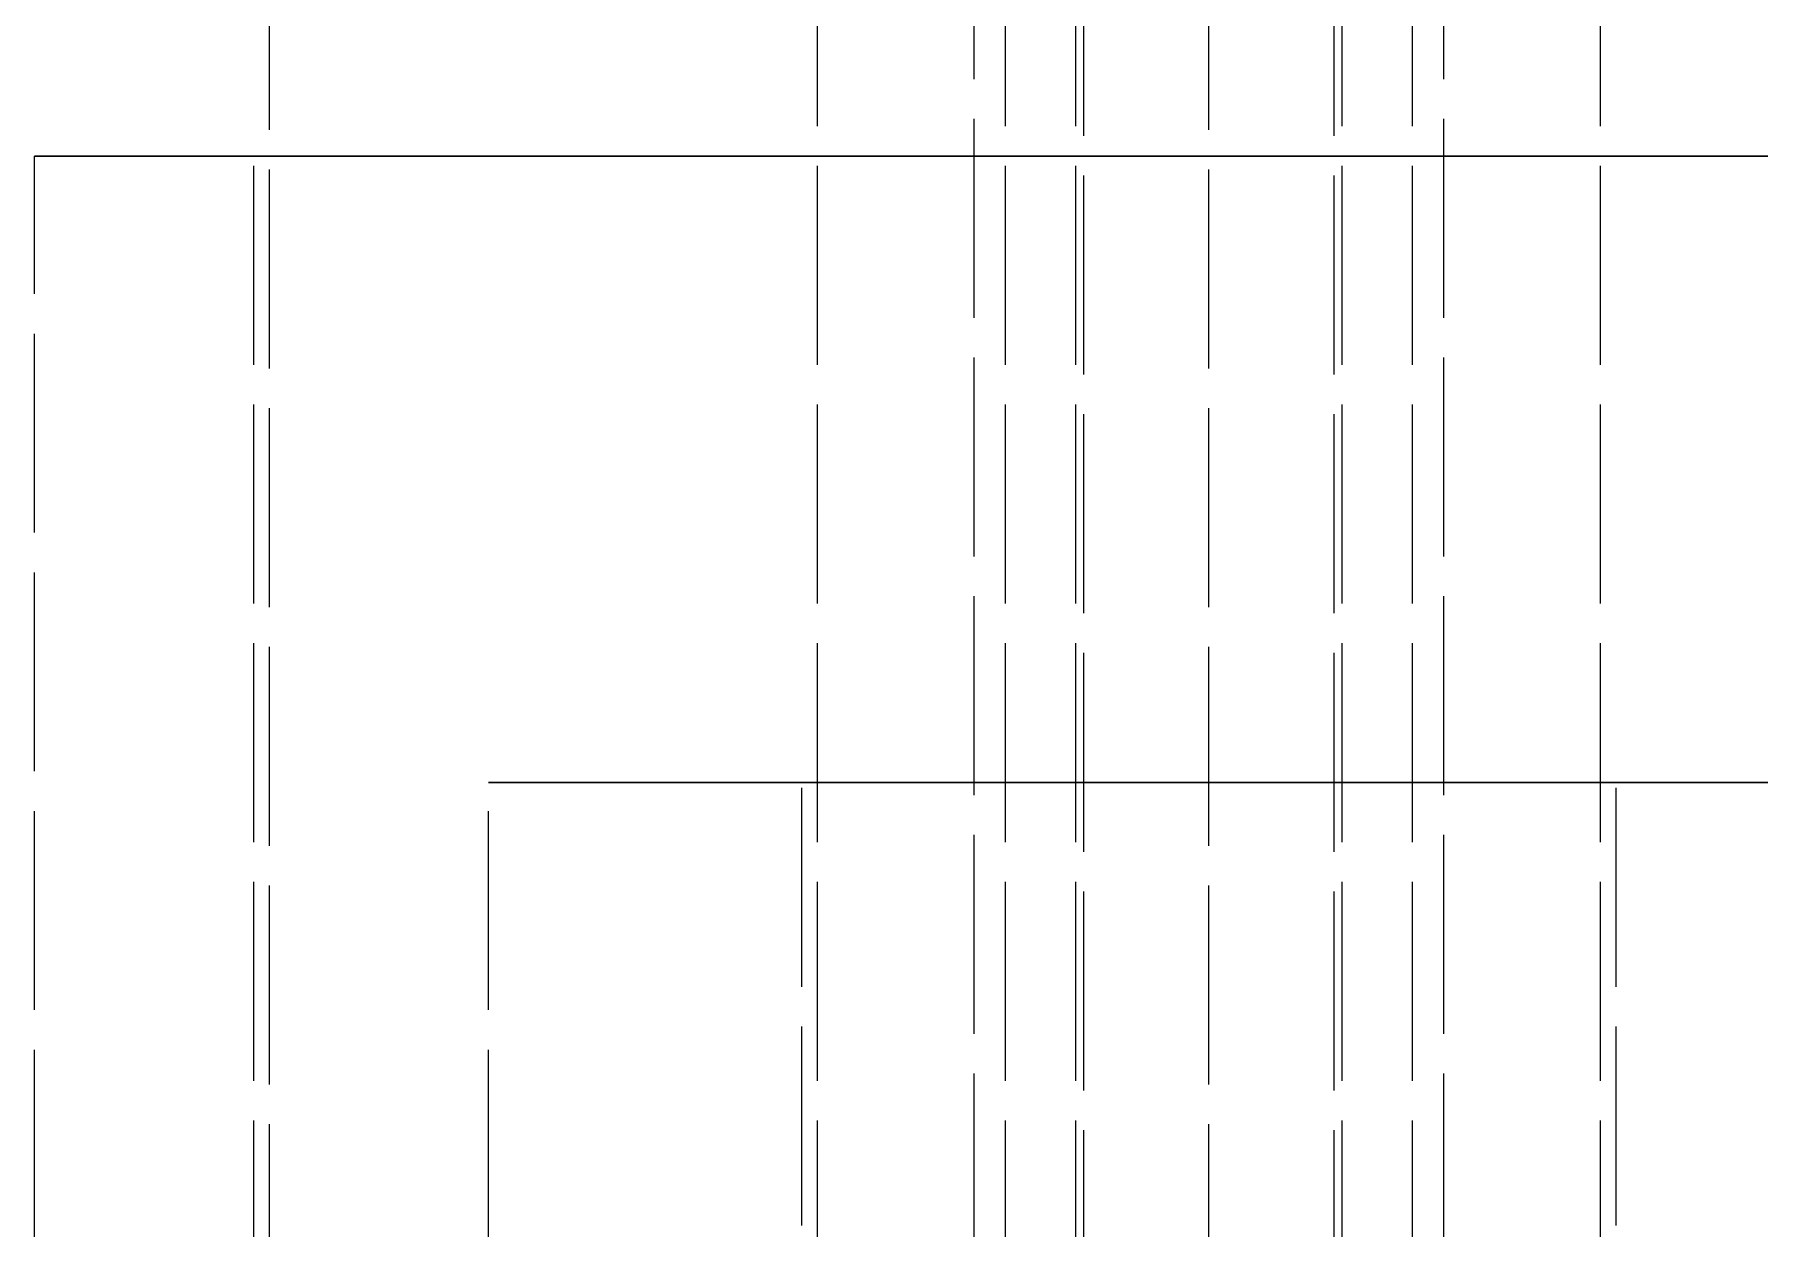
# Model space of a CAD drawing. Header units: millimetres. Extents: x -9 to 234, y -53 to 196.
# Drawn here: x 151.35 to 162.37, y -15.05 to -7.42 of the extents above; entities that cross this region are included whole.
import ezdxf

# ---------------------------------------------------------------- set-up
doc = ezdxf.new("R2010")
doc.units = ezdxf.units.MM
doc.linetypes.add('DASHED', pattern=[1.524, 1.27, -0.254])
doc.layers.add('HIDDEN', color=8, linetype='DASHED')

msp = doc.modelspace()

# ---------------------------------------------------------------- linework, layer by layer
at = {"layer": 'HIDDEN'}
for points in [[(158.05, -23.31), (158.05, 34.4)], [(159.65, -23.31), (159.65, 34.4)], [(156.35, -20.2), (156.35, 32.4)], [(157.55, -20.2), (157.55, 32.4)], [(158, -20.2), (158, 32.4)], [(159.7, -20.2), (159.7, 32.4)], [(160.15, -20.2), (160.15, 32.4)], [(161.35, -20.2), (161.35, 32.4)], [(157.35, -19.9), (157.35, 32.1)], [(160.35, -19.9), (160.35, 32.1)], [(152.85, -18.7), (152.85, -0.4)], [(158.85, -18.7), (158.85, -0.4)], [(162.54048, -8.2), (162.30238, -8.2), (162.06429, -8.2), (161.82619, -8.2), (161.5881, -8.2), (161.35, -8.2), (161.1119, -8.2), (160.87381, -8.2), (160.63571, -8.2), (160.39762, -8.2), (160.15952, -8.2), (159.92143, -8.2), (159.68333, -8.2), (159.44524, -8.2), (159.20714, -8.2), (158.96905, -8.2), (158.73095, -8.2), (158.49286, -8.2), (158.25476, -8.2), (158.01667, -8.2), (157.77857, -8.2), (157.54048, -8.2), (157.30238, -8.2), (157.06429, -8.2), (156.82619, -8.2), (156.5881, -8.2), (156.35, -8.2), (156.1119, -8.2), (155.87381, -8.2), (155.63571, -8.2), (155.39762, -8.2), (155.15952, -8.2), (154.92143, -8.2), (154.68333, -8.2), (154.44524, -8.2), (154.20714, -8.2), (153.96905, -8.2), (153.73095, -8.2), (153.49286, -8.2), (153.25476, -8.2), (153.01667, -8.2), (152.77857, -8.2), (152.54048, -8.2), (152.30238, -8.2), (152.06429, -8.2), (151.82619, -8.2), (151.5881, -8.2), (151.35, -8.2)], [(151.35, -8.2), (151.46905, -8.2), (151.5881, -8.2), (151.70714, -8.2), (151.82619, -8.2), (151.94524, -8.2), (152.06429, -8.2), (152.18333, -8.2), (152.30238, -8.2), (152.42143, -8.2), (152.54048, -8.2), (152.65952, -8.2), (152.77857, -8.2), (152.89762, -8.2), (153.01667, -8.2), (153.13571, -8.2), (153.25476, -8.2), (153.37381, -8.2), (153.49286, -8.2), (153.6119, -8.2), (153.73095, -8.2), (153.85, -8.2), (153.96905, -8.2), (154.0881, -8.2), (154.20714, -8.2), (154.32619, -8.2), (154.44524, -8.2), (154.56429, -8.2), (154.68333, -8.2), (154.80238, -8.2), (154.92143, -8.2), (155.04048, -8.2), (155.15952, -8.2), (155.27857, -8.2), (155.39762, -8.2), (155.51667, -8.2), (155.63571, -8.2), (155.75476, -8.2), (155.87381, -8.2), (155.99286, -8.2), (156.1119, -8.2), (156.23095, -8.2), (156.35, -8.2), (156.46905, -8.2), (156.5881, -8.2), (156.70714, -8.2), (156.82619, -8.2), (156.94524, -8.2), (157.06429, -8.2), (157.18333, -8.2), (157.30238, -8.2), (157.42143, -8.2), (157.54048, -8.2), (157.65952, -8.2), (157.77857, -8.2), (157.89762, -8.2), (158.01667, -8.2), (158.13571, -8.2), (158.25476, -8.2), (158.37381, -8.2), (158.49286, -8.2), (158.6119, -8.2), (158.73095, -8.2), (158.85, -8.2)], [(151.35, -16.7), (151.35, -8.2)], [(162.43254, -8.2), (162.23889, -8.2), (162.04524, -8.2), (161.85159, -8.2), (161.65794, -8.2), (161.46429, -8.2), (161.27063, -8.2), (161.07698, -8.2), (160.88333, -8.2), (160.68968, -8.2), (160.49603, -8.2), (160.30238, -8.2), (160.10873, -8.2), (159.91508, -8.2), (159.72143, -8.2), (159.52778, -8.2), (159.33413, -8.2), (159.14048, -8.2), (158.94683, -8.2), (158.75317, -8.2), (158.55952, -8.2), (158.36587, -8.2), (158.17222, -8.2), (157.97857, -8.2), (157.78492, -8.2), (157.59127, -8.2), (157.39762, -8.2), (157.20397, -8.2), (157.01032, -8.2), (156.81667, -8.2), (156.62302, -8.2), (156.42937, -8.2), (156.23571, -8.2), (156.04206, -8.2), (155.84841, -8.2), (155.65476, -8.2), (155.46111, -8.2), (155.26746, -8.2), (155.07381, -8.2), (154.88016, -8.2), (154.68651, -8.2), (154.49286, -8.2), (154.29921, -8.2), (154.10556, -8.2), (153.9119, -8.2), (153.71825, -8.2), (153.5246, -8.2), (153.33095, -8.2), (153.1373, -8.2), (152.94365, -8.2), (152.75, -8.2)], [(152.75, -8.2), (152.84683, -8.2), (152.94365, -8.2), (153.04048, -8.2), (153.1373, -8.2), (153.23413, -8.2), (153.33095, -8.2), (153.42778, -8.2), (153.5246, -8.2), (153.62143, -8.2), (153.71825, -8.2), (153.81508, -8.2), (153.9119, -8.2), (154.00873, -8.2), (154.10556, -8.2), (154.20238, -8.2), (154.29921, -8.2), (154.39603, -8.2), (154.49286, -8.2), (154.58968, -8.2), (154.68651, -8.2), (154.78333, -8.2), (154.88016, -8.2), (154.97698, -8.2), (155.07381, -8.2), (155.17063, -8.2), (155.26746, -8.2), (155.36429, -8.2), (155.46111, -8.2), (155.55794, -8.2), (155.65476, -8.2), (155.75159, -8.2), (155.84841, -8.2), (155.94524, -8.2), (156.04206, -8.2), (156.13889, -8.2), (156.23571, -8.2), (156.33254, -8.2), (156.42937, -8.2), (156.52619, -8.2), (156.62302, -8.2), (156.71984, -8.2), (156.81667, -8.2), (156.91349, -8.2), (157.01032, -8.2), (157.10714, -8.2), (157.20397, -8.2), (157.30079, -8.2), (157.39762, -8.2), (157.49444, -8.2), (157.59127, -8.2), (157.6881, -8.2), (157.78492, -8.2), (157.88175, -8.2), (157.97857, -8.2), (158.0754, -8.2), (158.17222, -8.2), (158.26905, -8.2), (158.36587, -8.2), (158.4627, -8.2), (158.55952, -8.2), (158.65635, -8.2), (158.75317, -8.2), (158.85, -8.2)], [(152.75, -20.2), (152.75, -8.2)], [(158.85, -8.2), (158.96905, -8.2), (159.0881, -8.2), (159.20714, -8.2), (159.32619, -8.2), (159.44524, -8.2), (159.56429, -8.2), (159.68333, -8.2), (159.80238, -8.2), (159.92143, -8.2), (160.04048, -8.2), (160.15952, -8.2), (160.27857, -8.2), (160.39762, -8.2), (160.51667, -8.2), (160.63571, -8.2), (160.75476, -8.2), (160.87381, -8.2), (160.99286, -8.2), (161.1119, -8.2), (161.23095, -8.2), (161.35, -8.2), (161.46905, -8.2), (161.5881, -8.2), (161.70714, -8.2), (161.82619, -8.2), (161.94524, -8.2), (162.06429, -8.2), (162.18333, -8.2), (162.30238, -8.2), (162.42143, -8.2)], [(158.85, -8.2), (158.94683, -8.2), (159.04365, -8.2), (159.14048, -8.2), (159.2373, -8.2), (159.33413, -8.2), (159.43095, -8.2), (159.52778, -8.2), (159.6246, -8.2), (159.72143, -8.2), (159.81825, -8.2), (159.91508, -8.2), (160.0119, -8.2), (160.10873, -8.2), (160.20556, -8.2), (160.30238, -8.2), (160.39921, -8.2), (160.49603, -8.2), (160.59286, -8.2), (160.68968, -8.2), (160.78651, -8.2), (160.88333, -8.2), (160.98016, -8.2), (161.07698, -8.2), (161.17381, -8.2), (161.27063, -8.2), (161.36746, -8.2), (161.46429, -8.2), (161.56111, -8.2), (161.65794, -8.2), (161.75476, -8.2), (161.85159, -8.2), (161.94841, -8.2), (162.04524, -8.2), (162.14206, -8.2), (162.23889, -8.2), (162.33571, -8.2), (162.43254, -8.2)], [(162.42778, -12.2), (162.28175, -12.2), (162.13571, -12.2), (161.98968, -12.2), (161.84365, -12.2), (161.69762, -12.2), (161.55159, -12.2), (161.40556, -12.2), (161.25952, -12.2), (161.11349, -12.2), (160.96746, -12.2), (160.82143, -12.2), (160.6754, -12.2), (160.52937, -12.2), (160.38333, -12.2), (160.2373, -12.2), (160.09127, -12.2), (159.94524, -12.2), (159.79921, -12.2), (159.65317, -12.2), (159.50714, -12.2), (159.36111, -12.2), (159.21508, -12.2), (159.06905, -12.2), (158.92302, -12.2), (158.77698, -12.2), (158.63095, -12.2), (158.48492, -12.2), (158.33889, -12.2), (158.19286, -12.2), (158.04683, -12.2), (157.90079, -12.2), (157.75476, -12.2), (157.60873, -12.2), (157.4627, -12.2), (157.31667, -12.2), (157.17063, -12.2), (157.0246, -12.2), (156.87857, -12.2), (156.73254, -12.2), (156.58651, -12.2), (156.44048, -12.2), (156.29444, -12.2), (156.14841, -12.2), (156.00238, -12.2), (155.85635, -12.2), (155.71032, -12.2), (155.56429, -12.2), (155.41825, -12.2), (155.27222, -12.2), (155.12619, -12.2), (154.98016, -12.2), (154.83413, -12.2), (154.6881, -12.2), (154.54206, -12.2), (154.39603, -12.2), (154.25, -12.2)], [(154.25, -12.2), (154.32302, -12.2), (154.39603, -12.2), (154.46905, -12.2), (154.54206, -12.2), (154.61508, -12.2), (154.6881, -12.2), (154.76111, -12.2), (154.83413, -12.2), (154.90714, -12.2), (154.98016, -12.2), (155.05317, -12.2), (155.12619, -12.2), (155.19921, -12.2), (155.27222, -12.2), (155.34524, -12.2), (155.41825, -12.2), (155.49127, -12.2), (155.56429, -12.2), (155.6373, -12.2), (155.71032, -12.2), (155.78333, -12.2), (155.85635, -12.2), (155.92937, -12.2), (156.00238, -12.2), (156.0754, -12.2), (156.14841, -12.2), (156.22143, -12.2), (156.29444, -12.2), (156.36746, -12.2), (156.44048, -12.2), (156.51349, -12.2), (156.58651, -12.2), (156.65952, -12.2), (156.73254, -12.2), (156.80556, -12.2), (156.87857, -12.2), (156.95159, -12.2), (157.0246, -12.2), (157.09762, -12.2), (157.17063, -12.2), (157.24365, -12.2), (157.31667, -12.2), (157.38968, -12.2), (157.4627, -12.2), (157.53571, -12.2), (157.60873, -12.2), (157.68175, -12.2), (157.75476, -12.2), (157.82778, -12.2), (157.90079, -12.2), (157.97381, -12.2), (158.04683, -12.2), (158.11984, -12.2), (158.19286, -12.2), (158.26587, -12.2), (158.33889, -12.2), (158.4119, -12.2), (158.48492, -12.2), (158.55794, -12.2), (158.63095, -12.2), (158.70397, -12.2), (158.77698, -12.2), (158.85, -12.2)], [(154.25, -16.7), (154.25, -12.2)], [(161.45, -12.2), (161.36746, -12.2), (161.28492, -12.2), (161.20238, -12.2), (161.11984, -12.2), (161.0373, -12.2), (160.95476, -12.2), (160.87222, -12.2), (160.78968, -12.2), (160.70714, -12.2), (160.6246, -12.2), (160.54206, -12.2), (160.45952, -12.2), (160.37698, -12.2), (160.29444, -12.2), (160.2119, -12.2), (160.12937, -12.2), (160.04683, -12.2), (159.96429, -12.2), (159.88175, -12.2), (159.79921, -12.2), (159.71667, -12.2), (159.63413, -12.2), (159.55159, -12.2), (159.46905, -12.2), (159.38651, -12.2), (159.30397, -12.2), (159.22143, -12.2), (159.13889, -12.2), (159.05635, -12.2), (158.97381, -12.2), (158.89127, -12.2), (158.80873, -12.2), (158.72619, -12.2), (158.64365, -12.2), (158.56111, -12.2), (158.47857, -12.2), (158.39603, -12.2), (158.31349, -12.2), (158.23095, -12.2), (158.14841, -12.2), (158.06587, -12.2), (157.98333, -12.2), (157.90079, -12.2), (157.81825, -12.2), (157.73571, -12.2), (157.65317, -12.2), (157.57063, -12.2), (157.4881, -12.2), (157.40556, -12.2), (157.32302, -12.2), (157.24048, -12.2), (157.15794, -12.2), (157.0754, -12.2), (156.99286, -12.2), (156.91032, -12.2), (156.82778, -12.2), (156.74524, -12.2), (156.6627, -12.2), (156.58016, -12.2), (156.49762, -12.2), (156.41508, -12.2), (156.33254, -12.2), (156.25, -12.2)], [(156.25, -12.2), (156.29127, -12.2), (156.33254, -12.2), (156.37381, -12.2), (156.41508, -12.2), (156.45635, -12.2), (156.49762, -12.2), (156.53889, -12.2), (156.58016, -12.2), (156.62143, -12.2), (156.6627, -12.2), (156.70397, -12.2), (156.74524, -12.2), (156.78651, -12.2), (156.82778, -12.2), (156.86905, -12.2), (156.91032, -12.2), (156.95159, -12.2), (156.99286, -12.2), (157.03413, -12.2), (157.0754, -12.2), (157.11667, -12.2), (157.15794, -12.2), (157.19921, -12.2), (157.24048, -12.2), (157.28175, -12.2), (157.32302, -12.2), (157.36429, -12.2), (157.40556, -12.2), (157.44683, -12.2), (157.4881, -12.2), (157.52937, -12.2), (157.57063, -12.2), (157.6119, -12.2), (157.65317, -12.2), (157.69444, -12.2), (157.73571, -12.2), (157.77698, -12.2), (157.81825, -12.2), (157.85952, -12.2), (157.90079, -12.2), (157.94206, -12.2), (157.98333, -12.2), (158.0246, -12.2), (158.06587, -12.2), (158.10714, -12.2), (158.14841, -12.2), (158.18968, -12.2), (158.23095, -12.2), (158.27222, -12.2), (158.31349, -12.2), (158.35476, -12.2), (158.39603, -12.2), (158.4373, -12.2), (158.47857, -12.2), (158.51984, -12.2), (158.56111, -12.2), (158.60238, -12.2), (158.64365, -12.2), (158.68492, -12.2), (158.72619, -12.2), (158.76746, -12.2), (158.80873, -12.2), (158.85, -12.2)], [(156.25, -19.6), (156.25, -12.2)], [(158.85, -12.2), (158.92302, -12.2), (158.99603, -12.2), (159.06905, -12.2), (159.14206, -12.2), (159.21508, -12.2), (159.2881, -12.2), (159.36111, -12.2), (159.43413, -12.2), (159.50714, -12.2), (159.58016, -12.2), (159.65317, -12.2), (159.72619, -12.2), (159.79921, -12.2), (159.87222, -12.2), (159.94524, -12.2), (160.01825, -12.2), (160.09127, -12.2), (160.16429, -12.2), (160.2373, -12.2), (160.31032, -12.2), (160.38333, -12.2), (160.45635, -12.2), (160.52937, -12.2), (160.60238, -12.2), (160.6754, -12.2), (160.74841, -12.2), (160.82143, -12.2), (160.89444, -12.2), (160.96746, -12.2), (161.04048, -12.2), (161.11349, -12.2), (161.18651, -12.2), (161.25952, -12.2), (161.33254, -12.2), (161.40556, -12.2), (161.47857, -12.2), (161.55159, -12.2), (161.6246, -12.2), (161.69762, -12.2), (161.77063, -12.2), (161.84365, -12.2), (161.91667, -12.2), (161.98968, -12.2), (162.0627, -12.2), (162.13571, -12.2), (162.20873, -12.2), (162.28175, -12.2), (162.35476, -12.2), (162.42778, -12.2)], [(158.85, -12.2), (158.89127, -12.2), (158.93254, -12.2), (158.97381, -12.2), (159.01508, -12.2), (159.05635, -12.2), (159.09762, -12.2), (159.13889, -12.2), (159.18016, -12.2), (159.22143, -12.2), (159.2627, -12.2), (159.30397, -12.2), (159.34524, -12.2), (159.38651, -12.2), (159.42778, -12.2), (159.46905, -12.2), (159.51032, -12.2), (159.55159, -12.2), (159.59286, -12.2), (159.63413, -12.2), (159.6754, -12.2), (159.71667, -12.2), (159.75794, -12.2), (159.79921, -12.2), (159.84048, -12.2), (159.88175, -12.2), (159.92302, -12.2), (159.96429, -12.2), (160.00556, -12.2), (160.04683, -12.2), (160.0881, -12.2), (160.12937, -12.2), (160.17063, -12.2), (160.2119, -12.2), (160.25317, -12.2), (160.29444, -12.2), (160.33571, -12.2), (160.37698, -12.2), (160.41825, -12.2), (160.45952, -12.2), (160.50079, -12.2), (160.54206, -12.2), (160.58333, -12.2), (160.6246, -12.2), (160.66587, -12.2), (160.70714, -12.2), (160.74841, -12.2), (160.78968, -12.2), (160.83095, -12.2), (160.87222, -12.2), (160.91349, -12.2), (160.95476, -12.2), (160.99603, -12.2), (161.0373, -12.2), (161.07857, -12.2), (161.11984, -12.2), (161.16111, -12.2), (161.20238, -12.2), (161.24365, -12.2), (161.28492, -12.2), (161.32619, -12.2), (161.36746, -12.2), (161.40873, -12.2), (161.45, -12.2)], [(161.45, -19.6), (161.45, -12.2)]]:
    msp.add_lwpolyline(points, dxfattribs=at)

doc.saveas('drawing.dxf')
